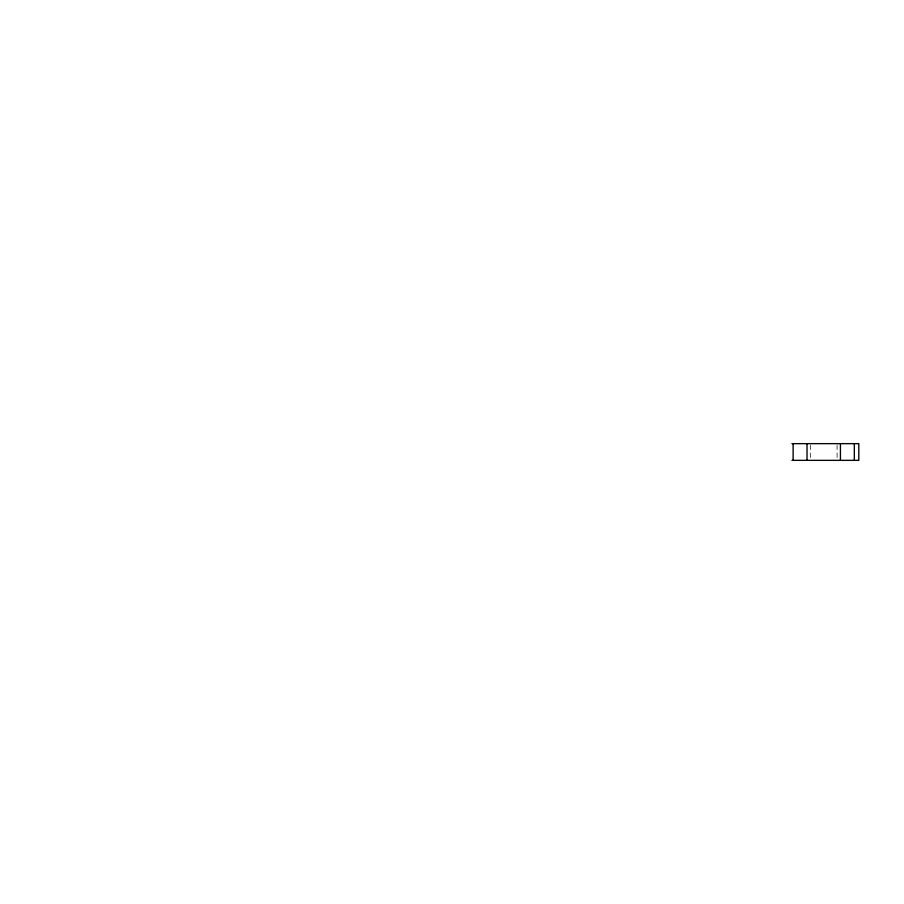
<?xml version="1.0" encoding="UTF-8"?>
<svg xmlns="http://www.w3.org/2000/svg" width="904" height="904" viewBox="0 0 904 904"><rect width="100%" height="100%" fill="white"/><g stroke="black" fill="none" stroke-linecap="round" stroke-linejoin="round"><path stroke-width="0.68" stroke-dasharray="4.52 3.39" d="M837.081 445.039L837.081 460.351M810.357 445.039L810.357 458.961"/><path stroke-width="1.36" d="M791.983 443.649L858.8 443.649L858.8 460.351L791.983 460.351M854.325 443.649L854.325 460.351M840.426 443.649L840.426 460.351M807.023 443.649L807.023 460.351M793.124 443.649L793.124 460.351"/></g></svg>
